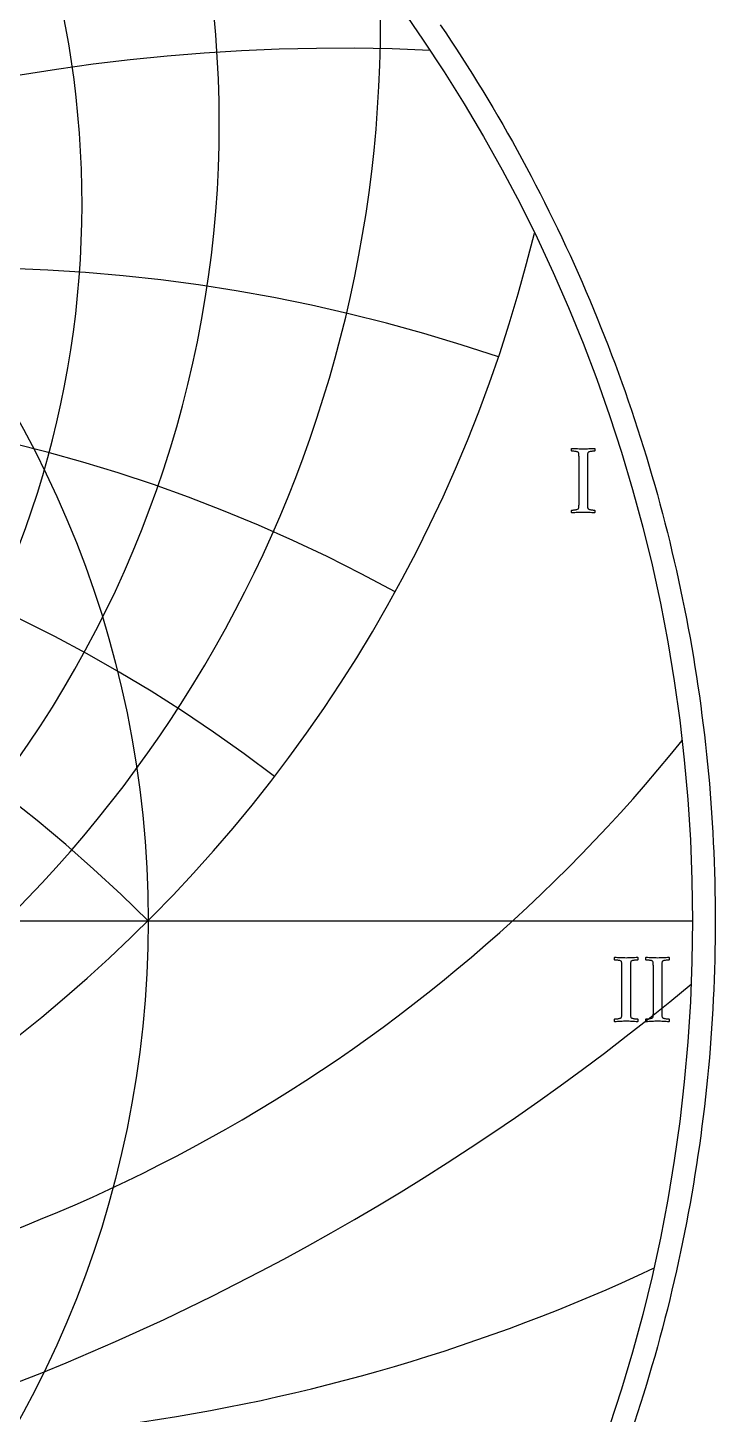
# Model space of a CAD drawing. Header units: millimetres. Extents: x -69 to 69, y -69 to 71.
# Drawn here: x 39.6 to 69.4, y -21.4 to 38.8 of the extents above; entities that cross this region are included whole.
import ezdxf

# ---------------------------------------------------------------- set-up
doc = ezdxf.new("R2010")
doc.units = ezdxf.units.MM
for name, color, linetype in [('CUT_OUTER', 1, 'Continuous'), ('ENGRAVE', 7, 'Continuous'), ('ENGRAVE_FINE', 8, 'Continuous'), ('TEXT', 5, 'Continuous')]:
    doc.layers.add(name, color=color, linetype=linetype)

msp = doc.modelspace()

# ---------------------------------------------------------------- linework, layer by layer
at = {"layer": 'CUT_OUTER'}
msp.add_lwpolyline([(57.458, 38.9043), (57.6957, 38.551), (57.9311, 38.1963), (58.1644, 37.8401), (58.3955, 37.4825), (58.6244, 37.1235), (58.8511, 36.7631), (59.0755, 36.4013), (59.2978, 36.0381), (59.5178, 35.6736), (59.7356, 35.3077), (59.9511, 34.9405), (60.1643, 34.572), (60.3753, 34.2022), (60.5841, 33.8311), (60.7905, 33.4587), (60.9947, 33.0851), (61.1965, 32.7102), (61.3961, 32.3341), (61.5933, 31.9568), (61.7882, 31.5783), (61.9808, 31.1985), (62.1711, 30.8176), (62.359, 30.4356), (62.5446, 30.0524), (62.7278, 29.668), (62.9087, 29.2826), (63.0872, 28.896), (63.2633, 28.5084), (63.437, 28.1197), (63.6084, 27.7299), (63.7773, 27.3391), (63.9439, 26.9473), (64.108, 26.5544), (64.2697, 26.1605), (64.429, 25.7657), (64.5859, 25.3699), (64.7404, 24.9731), (64.8924, 24.5754), (65.042, 24.1768), (65.1891, 23.7772), (65.3337, 23.3768), (65.476, 22.9755), (65.6157, 22.5733), (65.753, 22.1702), (65.8878, 21.7664), (66.0201, 21.3617), (66.1499, 20.9562), (66.2772, 20.5499), (66.4021, 20.1429), (66.5244, 19.735), (66.6443, 19.3265), (66.7616, 18.9172), (66.8764, 18.5072), (66.9887, 18.0965), (67.0985, 17.6851), (67.2057, 17.2731), (67.3105, 16.8604), (67.4127, 16.4471), (67.5123, 16.0331), (67.6094, 15.6186), (67.704, 15.2034), (67.796, 14.7877), (67.8854, 14.3715), (67.9723, 13.9547), (68.0567, 13.5373), (68.1385, 13.1195), (68.2177, 12.7011), (68.2943, 12.2823), (68.3684, 11.863), (68.4399, 11.4433), (68.5088, 11.0232), (68.5752, 10.6026), (68.639, 10.1816), (68.7001, 9.7603), (68.7587, 9.3386), (68.8147, 8.9165), (68.8682, 8.4941), (68.919, 8.0713), (68.9672, 7.6483), (69.0128, 7.225), (69.0559, 6.8014), (69.0963, 6.3776), (69.1341, 5.9535), (69.1694, 5.5292), (69.202, 5.1046), (69.232, 4.6799), (69.2594, 4.255), (69.2842, 3.83), (69.3064, 3.4048), (69.326, 2.9795), (69.343, 2.5541), (69.3573, 2.1285), (69.3691, 1.7029), (69.3782, 1.2772), (69.3848, 0.8515), (69.3887, 0.4258), (69.39, 0), (69.3887, -0.4258), (69.3848, -0.8515), (69.3782, -1.2772), (69.3691, -1.7029), (69.3573, -2.1285), (69.343, -2.5541), (69.326, -2.9795), (69.3064, -3.4048), (69.2842, -3.83), (69.2594, -4.255), (69.232, -4.6799), (69.202, -5.1046), (69.1694, -5.5292), (69.1341, -5.9535), (69.0963, -6.3776), (69.0559, -6.8014), (69.0128, -7.225), (68.9672, -7.6483), (68.919, -8.0713), (68.8682, -8.4941), (68.8147, -8.9165), (68.7587, -9.3386), (68.7001, -9.7603), (68.639, -10.1816), (68.5752, -10.6026), (68.5088, -11.0232), (68.4399, -11.4433), (68.3684, -11.863), (68.2943, -12.2823), (68.2177, -12.7011), (68.1385, -13.1195), (68.0567, -13.5373), (67.9723, -13.9547), (67.8854, -14.3715), (67.796, -14.7877), (67.704, -15.2034), (67.6094, -15.6186), (67.5123, -16.0331), (67.4127, -16.4471), (67.3105, -16.8604), (67.2057, -17.2731), (67.0985, -17.6851), (66.9887, -18.0965), (66.8764, -18.5072), (66.7616, -18.9172), (66.6443, -19.3265), (66.5244, -19.735), (66.4021, -20.1429), (66.2772, -20.5499), (66.1499, -20.9562), (66.0201, -21.3617), (65.8878, -21.7664)], dxfattribs=at)
at = {"layer": 'ENGRAVE'}
msp.add_lwpolyline([(-68.4, 0), (68.4, 0)], dxfattribs=at)
for radius in [68.4, 44.7739]:
    msp.add_circle((0, 0), radius, dxfattribs=at)
for centre, radius, start, end in [((0, 31.1576), 41.9068, 131.640882, 48.359118), ((0, 34.6003), 47.863, 158.934283, 21.065717), ((0, 39.0076), 54.8629, 178.031366, 1.968634), ((0, 44.7739), 63.3199, 193.623472, 346.376528), ((0, -44.7739), 63.3199, 45, 135), ((0, -44.7739), 63.3199, 45, 135), ((13.7606, 51.3551), 69.5083, 278.086936, 321.226122), ((32.9456, 57.0635), 79.6641, 260.569449, 295.080797)]:
    msp.add_arc(centre, radius, start, end, dxfattribs=at)
at = {"layer": 'ENGRAVE_FINE'}
for centre, radius, start, end in [((75.4617, -44.7739), 98.5082, 106.715155, 162.853147), ((75.4617, -44.7739), 98.5082, 106.715155, 162.853147), ((53.1317, -44.7739), 82.6582, 87.31015, 158.135776), ((53.1317, -44.7739), 82.6582, 87.31015, 158.135776), ((36.5577, -44.7739), 73.1155, 71.31426, 153.101049), ((36.5577, -44.7739), 73.1155, 71.31426, 153.101049), ((23.0466, -44.7739), 67.3836, 61.213576, 147.651934), ((23.0466, -44.7739), 67.3836, 61.213576, 147.651934), ((11.165, -44.7739), 64.2967, 52.545625, 141.668528), ((11.165, -44.7739), 64.2967, 52.545625, 141.668528), ((0, 79.5296), 106.9671, 230.287975, 309.712025)]:
    msp.add_arc(centre, radius, start, end, dxfattribs=at)
at = {"layer": 'TEXT'}
for points in [[(63.6635, 20.493), (63.7256, 20.4934), (63.787, 20.4946), (63.8475, 20.4966), (63.9073, 20.4995), (63.9673, 20.5026), (64.0286, 20.5054), (64.0913, 20.508), (64.1554, 20.5103), (64.1628, 20.5), (64.1678, 20.4865), (64.1703, 20.4698), (64.1705, 20.4499), (64.1687, 20.4299), (64.1656, 20.4132), (64.1612, 20.3997), (64.1554, 20.3894), (64.1397, 20.389), (64.1187, 20.3878), (64.0923, 20.3858), (64.0604, 20.383), (64.0265, 20.3793), (63.9936, 20.3749), (63.9617, 20.3696), (63.931, 20.3636), (63.904, 20.3563), (63.8835, 20.3474), (63.8695, 20.3369), (63.862, 20.3247), (63.8562, 20.3015), (63.8517, 20.2751), (63.8486, 20.2454), (63.8469, 20.2125), (63.8459, 20.1772), (63.8452, 20.1403), (63.8448, 20.1017), (63.8447, 20.0615), (63.8447, 20.055), (63.8447, 20.0486), (63.8447, 20.0421), (63.8447, 20.0356), (63.8447, 20.0292), (63.8447, 20.0227), (63.8447, 20.0162), (63.8447, 20.0097), (63.8447, 18.2105), (63.8447, 18.204), (63.8447, 18.1975), (63.8447, 18.191), (63.8447, 18.1846), (63.8447, 18.1781), (63.8447, 18.1716), (63.8447, 18.1651), (63.8447, 18.1587), (63.8448, 18.1186), (63.8452, 18.0805), (63.8459, 18.0442), (63.8469, 18.0098), (63.8486, 17.9779), (63.8517, 17.9489), (63.8562, 17.9228), (63.862, 17.8998), (63.8695, 17.8893), (63.8835, 17.8793), (63.904, 17.8699), (63.931, 17.861), (63.9617, 17.853), (63.9936, 17.8464), (64.0265, 17.8411), (64.0604, 17.8372), (64.0923, 17.8344), (64.1187, 17.8324), (64.1397, 17.8312), (64.1554, 17.8307), (64.1612, 17.8205), (64.1656, 17.807), (64.1687, 17.7903), (64.1705, 17.7703), (64.1703, 17.7504), (64.1678, 17.7337), (64.1628, 17.7202), (64.1554, 17.7099), (64.0913, 17.7141), (64.0286, 17.718), (63.9673, 17.7217), (63.9073, 17.725), (63.8475, 17.7279), (63.787, 17.7299), (63.7256, 17.7311), (63.6635, 17.7315), (63.6028, 17.7311), (63.5416, 17.7299), (63.4798, 17.7279), (63.4175, 17.725), (63.3547, 17.7217), (63.2913, 17.718), (63.2274, 17.7141), (63.163, 17.7099), (63.1555, 17.7202), (63.1506, 17.7337), (63.148, 17.7504), (63.1479, 17.7703), (63.1496, 17.7903), (63.1527, 17.807), (63.1572, 17.8205), (63.163, 17.8307), (63.1786, 17.8312), (63.1996, 17.8324), (63.2261, 17.8344), (63.2579, 17.8372), (63.292, 17.8411), (63.3253, 17.8464), (63.3578, 17.853), (63.3895, 17.861), (63.4171, 17.8699), (63.4375, 17.8793), (63.4506, 17.8893), (63.4564, 17.8998), (63.4641, 17.9276), (63.4699, 17.9591), (63.4738, 17.9944), (63.4758, 18.0335), (63.4767, 18.0753), (63.4774, 18.1188), (63.4778, 18.1638), (63.4779, 18.2105), (63.4779, 20.0097), (63.4778, 20.0565), (63.4774, 20.102), (63.4767, 20.1461), (63.4758, 20.1888), (63.4738, 20.2289), (63.4699, 20.2649), (63.4641, 20.2968), (63.4564, 20.3247), (63.4506, 20.3369), (63.4375, 20.3474), (63.4171, 20.3563), (63.3895, 20.3636), (63.3578, 20.3696), (63.3253, 20.3749), (63.292, 20.3793), (63.2579, 20.383), (63.2261, 20.3858), (63.1996, 20.3878), (63.1786, 20.389), (63.163, 20.3894), (63.1572, 20.3997), (63.1527, 20.4132), (63.1496, 20.4299), (63.1479, 20.4499), (63.148, 20.4698), (63.1506, 20.4865), (63.1555, 20.5), (63.163, 20.5103), (63.2274, 20.508), (63.2913, 20.5054), (63.3547, 20.5026), (63.4175, 20.4995), (63.4798, 20.4966), (63.5416, 20.4946), (63.6028, 20.4934), (63.6635, 20.493)], [(65.5265, -1.603), (65.5886, -1.6026), (65.65, -1.6014), (65.7105, -1.5994), (65.7702, -1.5966), (65.8302, -1.5935), (65.8916, -1.5906), (65.9543, -1.5881), (66.0183, -1.5858), (66.0258, -1.596), (66.0307, -1.6095), (66.0333, -1.6262), (66.0334, -1.6462), (66.0317, -1.6661), (66.0286, -1.6829), (66.0241, -1.6963), (66.0183, -1.7066), (66.0027, -1.707), (65.9817, -1.7082), (65.9552, -1.7102), (65.9234, -1.7131), (65.8894, -1.7167), (65.8565, -1.7212), (65.8247, -1.7264), (65.794, -1.7325), (65.767, -1.7398), (65.7465, -1.7487), (65.7325, -1.7592), (65.7249, -1.7713), (65.7191, -1.7945), (65.7147, -1.8209), (65.7116, -1.8506), (65.7098, -1.8835), (65.7089, -1.9188), (65.7082, -1.9558), (65.7078, -1.9943), (65.7077, -2.0345), (65.7077, -2.041), (65.7077, -2.0475), (65.7077, -2.0539), (65.7077, -2.0604), (65.7077, -2.0669), (65.7077, -2.0734), (65.7077, -2.0798), (65.7077, -2.0863), (65.7077, -3.8856), (65.7077, -3.8921), (65.7077, -3.8985), (65.7077, -3.905), (65.7077, -3.9115), (65.7077, -3.9179), (65.7077, -3.9244), (65.7077, -3.9309), (65.7077, -3.9374), (65.7078, -3.9774), (65.7082, -4.0156), (65.7089, -4.0518), (65.7098, -4.0862), (65.7116, -4.1182), (65.7147, -4.1472), (65.7191, -4.1732), (65.7249, -4.1963), (65.7325, -4.2068), (65.7465, -4.2167), (65.767, -4.2262), (65.794, -4.2351), (65.8247, -4.243), (65.8565, -4.2496), (65.8894, -4.2549), (65.9234, -4.2588), (65.9552, -4.2616), (65.9817, -4.2637), (66.0027, -4.2649), (66.0183, -4.2653), (66.0241, -4.2755), (66.0286, -4.289), (66.0317, -4.3057), (66.0334, -4.3257), (66.0333, -4.3457), (66.0307, -4.3624), (66.0258, -4.3759), (66.0183, -4.3861), (65.9543, -4.3819), (65.8916, -4.378), (65.8302, -4.3744), (65.7702, -4.371), (65.7105, -4.3682), (65.65, -4.3661), (65.5886, -4.3649), (65.5265, -4.3645), (65.4658, -4.3649), (65.4046, -4.3661), (65.3428, -4.3682), (65.2805, -4.371), (65.2177, -4.3744), (65.1543, -4.378), (65.0904, -4.3819), (65.0259, -4.3861), (65.0185, -4.3759), (65.0135, -4.3624), (65.011, -4.3457), (65.0108, -4.3257), (65.0126, -4.3057), (65.0157, -4.289), (65.0201, -4.2755), (65.0259, -4.2653), (65.0416, -4.2649), (65.0626, -4.2637), (65.089, -4.2616), (65.1209, -4.2588), (65.155, -4.2549), (65.1883, -4.2496), (65.2208, -4.243), (65.2525, -4.2351), (65.2801, -4.2262), (65.3005, -4.2167), (65.3135, -4.2068), (65.3193, -4.1963), (65.327, -4.1685), (65.3328, -4.1369), (65.3367, -4.1016), (65.3388, -4.0625), (65.3397, -4.0207), (65.3404, -3.9773), (65.3408, -3.9322), (65.3409, -3.8856), (65.3409, -2.0863), (65.3408, -2.0395), (65.3404, -1.9941), (65.3397, -1.95), (65.3388, -1.9072), (65.3367, -1.8672), (65.3328, -1.8312), (65.327, -1.7992), (65.3193, -1.7713), (65.3135, -1.7592), (65.3005, -1.7487), (65.2801, -1.7398), (65.2525, -1.7325), (65.2208, -1.7264), (65.1883, -1.7212), (65.155, -1.7167), (65.1209, -1.7131), (65.089, -1.7102), (65.0626, -1.7082), (65.0416, -1.707), (65.0259, -1.7066), (65.0201, -1.6963), (65.0157, -1.6829), (65.0126, -1.6661), (65.0108, -1.6462), (65.011, -1.6262), (65.0135, -1.6095), (65.0185, -1.596), (65.0259, -1.5858), (65.0904, -1.5881), (65.1543, -1.5906), (65.2177, -1.5935), (65.2805, -1.5966), (65.3428, -1.5994), (65.4046, -1.6014), (65.4658, -1.6026), (65.5265, -1.603)], [(66.8899, -1.603), (66.9521, -1.6026), (67.0135, -1.6014), (67.074, -1.5994), (67.1337, -1.5966), (67.1937, -1.5935), (67.2551, -1.5906), (67.3178, -1.5881), (67.3818, -1.5858), (67.3892, -1.596), (67.3942, -1.6095), (67.3968, -1.6262), (67.3969, -1.6462), (67.3952, -1.6661), (67.3921, -1.6829), (67.3876, -1.6963), (67.3818, -1.7066), (67.3662, -1.707), (67.3452, -1.7082), (67.3187, -1.7102), (67.2869, -1.7131), (67.2529, -1.7167), (67.22, -1.7212), (67.1882, -1.7264), (67.1575, -1.7325), (67.1305, -1.7398), (67.11, -1.7487), (67.096, -1.7592), (67.0884, -1.7713), (67.0826, -1.7945), (67.0782, -1.8209), (67.0751, -1.8506), (67.0733, -1.8835), (67.0724, -1.9188), (67.0717, -1.9558), (67.0713, -1.9943), (67.0712, -2.0345), (67.0712, -2.041), (67.0712, -2.0475), (67.0712, -2.0539), (67.0712, -2.0604), (67.0712, -2.0669), (67.0712, -2.0734), (67.0712, -2.0798), (67.0712, -2.0863), (67.0712, -3.8856), (67.0712, -3.8921), (67.0712, -3.8985), (67.0712, -3.905), (67.0712, -3.9115), (67.0712, -3.9179), (67.0712, -3.9244), (67.0712, -3.9309), (67.0712, -3.9374), (67.0713, -3.9774), (67.0717, -4.0156), (67.0724, -4.0518), (67.0733, -4.0862), (67.0751, -4.1182), (67.0782, -4.1472), (67.0826, -4.1732), (67.0884, -4.1963), (67.096, -4.2068), (67.11, -4.2167), (67.1305, -4.2262), (67.1575, -4.2351), (67.1882, -4.243), (67.22, -4.2496), (67.2529, -4.2549), (67.2869, -4.2588), (67.3187, -4.2616), (67.3452, -4.2637), (67.3662, -4.2649), (67.3818, -4.2653), (67.3876, -4.2755), (67.3921, -4.289), (67.3952, -4.3057), (67.3969, -4.3257), (67.3968, -4.3457), (67.3942, -4.3624), (67.3892, -4.3759), (67.3818, -4.3861), (67.3178, -4.3819), (67.2551, -4.378), (67.1937, -4.3744), (67.1337, -4.371), (67.074, -4.3682), (67.0135, -4.3661), (66.9521, -4.3649), (66.8899, -4.3645), (66.8293, -4.3649), (66.768, -4.3661), (66.7063, -4.3682), (66.644, -4.371), (66.5812, -4.3744), (66.5178, -4.378), (66.4539, -4.3819), (66.3894, -4.3861), (66.382, -4.3759), (66.377, -4.3624), (66.3745, -4.3457), (66.3743, -4.3257), (66.3761, -4.3057), (66.3792, -4.289), (66.3836, -4.2755), (66.3894, -4.2653), (66.4051, -4.2649), (66.4261, -4.2637), (66.4525, -4.2616), (66.4843, -4.2588), (66.5185, -4.2549), (66.5518, -4.2496), (66.5843, -4.243), (66.6159, -4.2351), (66.6436, -4.2262), (66.664, -4.2167), (66.677, -4.2068), (66.6828, -4.1963), (66.6905, -4.1685), (66.6963, -4.1369), (66.7002, -4.1016), (66.7022, -4.0625), (66.7032, -4.0207), (66.7039, -3.9773), (66.7043, -3.9322), (66.7044, -3.8856), (66.7044, -2.0863), (66.7043, -2.0395), (66.7039, -1.9941), (66.7032, -1.95), (66.7022, -1.9072), (66.7002, -1.8672), (66.6963, -1.8312), (66.6905, -1.7992), (66.6828, -1.7713), (66.677, -1.7592), (66.664, -1.7487), (66.6436, -1.7398), (66.6159, -1.7325), (66.5843, -1.7264), (66.5518, -1.7212), (66.5185, -1.7167), (66.4843, -1.7131), (66.4525, -1.7102), (66.4261, -1.7082), (66.4051, -1.707), (66.3894, -1.7066), (66.3836, -1.6963), (66.3792, -1.6829), (66.3761, -1.6661), (66.3743, -1.6462), (66.3745, -1.6262), (66.377, -1.6095), (66.382, -1.596), (66.3894, -1.5858), (66.4539, -1.5881), (66.5178, -1.5906), (66.5812, -1.5935), (66.644, -1.5966), (66.7063, -1.5994), (66.768, -1.6014), (66.8293, -1.6026), (66.8899, -1.603)]]:
    msp.add_lwpolyline(points, close=True, dxfattribs=at)

doc.saveas('drawing.dxf')
